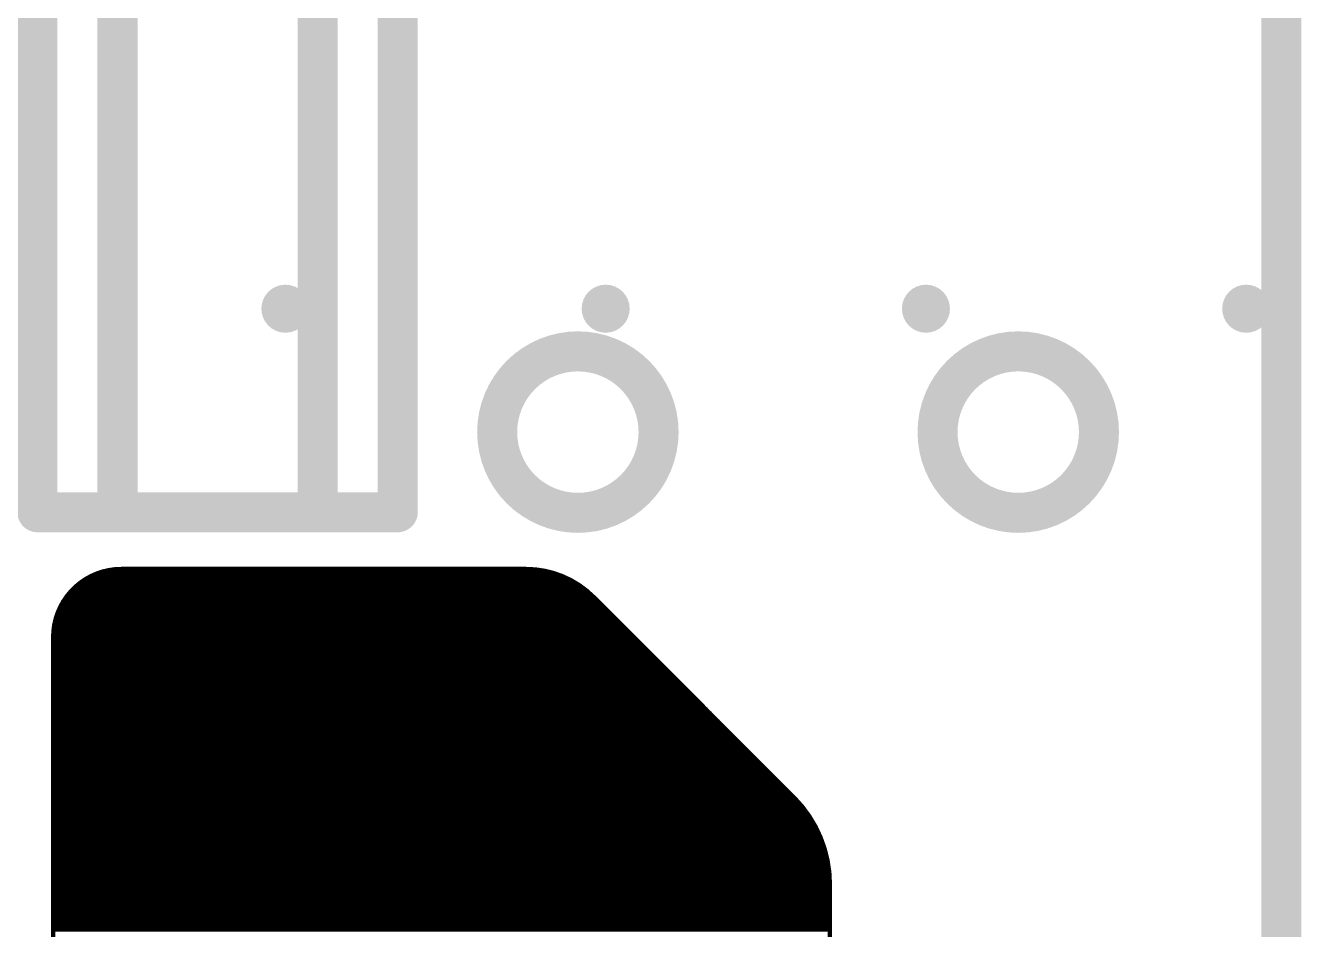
# Model space of a CAD drawing. Header units: inches. Extents: x 3.09 to 5.07, y 1.45 to 3.28.
# Drawn here: x 4.2551 to 4.5738, y 1.845 to 2.0707 of the extents above; entities that cross this region are included whole.
import ezdxf

# ---------------------------------------------------------------- set-up
doc = ezdxf.new("R2010")
doc.units = ezdxf.units.IN
doc.header["$MEASUREMENT"] = 0
for name, color, linetype in [('BottomOverlay', 54, 'Continuous'), ('TopOverlay', 2, 'Continuous'), ('ViaHoleLayer', 16, 'Continuous')]:
    doc.layers.add(name, color=color, linetype=linetype)

# ---------------------------------------------------------------- blocks, each defined once
blk = doc.blocks.new('SIM_SMD_NANO_B_23')
at = {"layer": 'BottomOverlay'}
for points in [[(-0.23788, 0.19685, 0.01, 0.01, 0), (-0.23788, -0.15665, 0.01, 0.01, 0)], [(0.07287, -0.01937, 0.01, 0.01, 0), (-0.01713, -0.01937, 0.01, 0.01, 0)], [(-0.01713, -0.01937, 0.01, 0.01, 0), (-0.01713, -0.23381, 0.01, 0.01, 0)], [(0.00287, -0.01937, 0.01, 0.01, 0), (0.00287, -0.22437, 0.01, 0.01, 0)], [(0.05287, -0.01937, 0.01, 0.01, 0), (0.05287, -0.19437, 0.01, 0.01, 0)], [(0.07287, -0.01937, 0.01, 0.01, 0), (0.07287, -0.17437, 0.01, 0.01, 0)]]:
    blk.add_lwpolyline(points, format="xyseb", dxfattribs=at)
for points in [[(-0.15197, -0.03938, 0.01, 0.01, 1), (-0.19229, -0.03938, 0.01, 0.01, 1)], [(-0.04197, -0.03938, 0.01, 0.01, 1), (-0.08229, -0.03938, 0.01, 0.01, 1)], [(-0.01963, -0.01937, 0.005, 0.005, 1), (-0.01463, -0.01937, 0.005, 0.005, 1)], [(-0.01963, -0.01937, 0.005, 0.005, 1), (-0.01463, -0.01937, 0.005, 0.005, 1)], [(0.00037, -0.01937, 0.005, 0.005, 1), (0.00537, -0.01937, 0.005, 0.005, 1)], [(0.05037, -0.01937, 0.005, 0.005, 1), (0.05537, -0.01937, 0.005, 0.005, 1)], [(0.07037, -0.01937, 0.005, 0.005, 1), (0.07537, -0.01937, 0.005, 0.005, 1)], [(0.07037, -0.01937, 0.005, 0.005, 1), (0.07537, -0.01937, 0.005, 0.005, 1)], [(-0.19479, -0.03938, 0.005, 0.005, 1), (-0.18979, -0.03938, 0.005, 0.005, 1)], [(-0.15448, -0.03938, 0.005, 0.005, 1), (-0.14947, -0.03938, 0.005, 0.005, 1)], [(-0.08479, -0.03938, 0.005, 0.005, 1), (-0.0798, -0.03938, 0.005, 0.005, 1)], [(-0.04448, -0.03938, 0.005, 0.005, 1), (-0.03948, -0.03938, 0.005, 0.005, 1)]]:
    blk.add_lwpolyline(points, format="xyseb", close=True, dxfattribs=at)

msp = doc.modelspace()

# ---------------------------------------------------------------- hatches: boundary and pattern name
at = {"layer": 'ViaHoleLayer'}
h = msp.add_hatch(color=16, dxfattribs=at)
edge = h.paths.add_edge_path()
edge.add_arc((4.32, 2), 0.006, 0, 360)
h = msp.add_hatch(color=16, dxfattribs=at)
edge = h.paths.add_edge_path()
edge.add_arc((4.4, 2), 0.006, 0, 360)
h = msp.add_hatch(color=16, dxfattribs=at)
edge = h.paths.add_edge_path()
edge.add_arc((4.48, 2), 0.006, 0, 360)
h = msp.add_hatch(color=16, dxfattribs=at)
edge = h.paths.add_edge_path()
edge.add_arc((4.56, 2), 0.006, 0, 360)

# ---------------------------------------------------------------- linework, layer by layer
at = {"layer": 'TopOverlay'}
for points in [[(4.262, 1.918, 0.0011, 0.0011, -0.414214), (4.279, 1.935, 0.0011, 0.0011, 0)], [(4.279, 1.935, 0.0011, 0.0011, 0), (4.28, 1.935, 0.0011, 0.0011, 0)], [(4.28, 1.935, 0.0011, 0.0011, 0), (4.38, 1.935, 0.0011, 0.0011, 0)], [(4.38, 1.935, 0.0011, 0.0011, 0), (4.3801, 1.935, 0.0011, 0.0011, 0)], [(4.3801, 1.935, 0.0011, 0.0011, -0.198912), (4.397, 1.928, 0.0011, 0.0011, 0)], [(4.26806, 1.931, 0.0011, 0.0011, 0), (4.39326, 1.931, 0.0011, 0.0011, 0)], [(4.26938, 1.932, 0.0011, 0.0011, 0), (4.39158, 1.932, 0.0011, 0.0011, 0)], [(4.27107, 1.933, 0.0011, 0.0011, 0), (4.38958, 1.933, 0.0011, 0.0011, 0)], [(4.27335, 1.934, 0.0011, 0.0011, 0), (4.3869, 1.934, 0.0011, 0.0011, 0)], [(4.26527, 1.928, 0.0011, 0.0011, 0), (4.397, 1.928, 0.0011, 0.0011, 0)], [(4.26607, 1.929, 0.0011, 0.0011, 0), (4.39585, 1.929, 0.0011, 0.0011, 0)], [(4.26698, 1.93, 0.0011, 0.0011, 0), (4.39465, 1.93, 0.0011, 0.0011, 0)], [(4.397, 1.928, 0.0011, 0.0011, 0), (4.447, 1.878, 0.0011, 0.0011, 0)], [(4.26353, 1.925, 0.0011, 0.0011, 0), (4.4, 1.925, 0.0011, 0.0011, 0)], [(4.26402, 1.926, 0.0011, 0.0011, 0), (4.399, 1.926, 0.0011, 0.0011, 0)], [(4.26462, 1.927, 0.0011, 0.0011, 0), (4.398, 1.927, 0.0011, 0.0011, 0)], [(4.2625, 1.922, 0.0011, 0.0011, 0), (4.403, 1.922, 0.0011, 0.0011, 0)], [(4.26277, 1.923, 0.0011, 0.0011, 0), (4.402, 1.923, 0.0011, 0.0011, 0)], [(4.2631, 1.924, 0.0011, 0.0011, 0), (4.401, 1.924, 0.0011, 0.0011, 0)], [(4.26212, 1.919, 0.0011, 0.0011, 0), (4.406, 1.919, 0.0011, 0.0011, 0)], [(4.26235, 1.921, 0.0011, 0.0011, 0), (4.404, 1.921, 0.0011, 0.0011, 0)], [(4.26241, 1.92, 0.0011, 0.0011, 0), (4.405, 1.92, 0.0011, 0.0011, 0)], [(4.262, 1.70204, 0.0011, 0.0011, 0), (4.262, 1.918, 0.0011, 0.0011, 0)], [(4.262, 1.918, 0.0011, 0.0011, 0), (4.407, 1.918, 0.0011, 0.0011, 0)], [(4.262, 1.917, 0.0011, 0.0011, 0), (4.408, 1.917, 0.0011, 0.0011, 0)], [(4.262, 1.916, 0.0011, 0.0011, 0), (4.409, 1.916, 0.0011, 0.0011, 0)], [(4.262, 1.915, 0.0011, 0.0011, 0), (4.41, 1.915, 0.0011, 0.0011, 0)], [(4.262, 1.914, 0.0011, 0.0011, 0), (4.411, 1.914, 0.0011, 0.0011, 0)], [(4.262, 1.913, 0.0011, 0.0011, 0), (4.412, 1.913, 0.0011, 0.0011, 0)], [(4.262, 1.912, 0.0011, 0.0011, 0), (4.413, 1.912, 0.0011, 0.0011, 0)], [(4.262, 1.911, 0.0011, 0.0011, 0), (4.414, 1.911, 0.0011, 0.0011, 0)], [(4.262, 1.91, 0.0011, 0.0011, 0), (4.415, 1.91, 0.0011, 0.0011, 0)], [(4.262, 1.909, 0.0011, 0.0011, 0), (4.416, 1.909, 0.0011, 0.0011, 0)], [(4.262, 1.908, 0.0011, 0.0011, 0), (4.417, 1.908, 0.0011, 0.0011, 0)], [(4.262, 1.907, 0.0011, 0.0011, 0), (4.418, 1.907, 0.0011, 0.0011, 0)], [(4.262, 1.906, 0.0011, 0.0011, 0), (4.419, 1.906, 0.0011, 0.0011, 0)], [(4.262, 1.905, 0.0011, 0.0011, 0), (4.42, 1.905, 0.0011, 0.0011, 0)], [(4.262, 1.904, 0.0011, 0.0011, 0), (4.421, 1.904, 0.0011, 0.0011, 0)], [(4.262, 1.903, 0.0011, 0.0011, 0), (4.422, 1.903, 0.0011, 0.0011, 0)], [(4.262, 1.902, 0.0011, 0.0011, 0), (4.423, 1.902, 0.0011, 0.0011, 0)], [(4.262, 1.901, 0.0011, 0.0011, 0), (4.424, 1.901, 0.0011, 0.0011, 0)], [(4.262, 1.9, 0.0011, 0.0011, 0), (4.425, 1.9, 0.0011, 0.0011, 0)], [(4.262, 1.899, 0.0011, 0.0011, 0), (4.426, 1.899, 0.0011, 0.0011, 0)], [(4.262, 1.898, 0.0011, 0.0011, 0), (4.427, 1.898, 0.0011, 0.0011, 0)], [(4.262, 1.897, 0.0011, 0.0011, 0), (4.428, 1.897, 0.0011, 0.0011, 0)], [(4.262, 1.896, 0.0011, 0.0011, 0), (4.429, 1.896, 0.0011, 0.0011, 0)], [(4.262, 1.895, 0.0011, 0.0011, 0), (4.43, 1.895, 0.0011, 0.0011, 0)], [(4.262, 1.894, 0.0011, 0.0011, 0), (4.431, 1.894, 0.0011, 0.0011, 0)], [(4.262, 1.893, 0.0011, 0.0011, 0), (4.432, 1.893, 0.0011, 0.0011, 0)], [(4.262, 1.892, 0.0011, 0.0011, 0), (4.433, 1.892, 0.0011, 0.0011, 0)], [(4.262, 1.891, 0.0011, 0.0011, 0), (4.434, 1.891, 0.0011, 0.0011, 0)], [(4.262, 1.89, 0.0011, 0.0011, 0), (4.435, 1.89, 0.0011, 0.0011, 0)], [(4.262, 1.889, 0.0011, 0.0011, 0), (4.436, 1.889, 0.0011, 0.0011, 0)], [(4.262, 1.888, 0.0011, 0.0011, 0), (4.437, 1.888, 0.0011, 0.0011, 0)], [(4.262, 1.887, 0.0011, 0.0011, 0), (4.438, 1.887, 0.0011, 0.0011, 0)], [(4.262, 1.886, 0.0011, 0.0011, 0), (4.439, 1.886, 0.0011, 0.0011, 0)], [(4.262, 1.885, 0.0011, 0.0011, 0), (4.44, 1.885, 0.0011, 0.0011, 0)], [(4.262, 1.884, 0.0011, 0.0011, 0), (4.441, 1.884, 0.0011, 0.0011, 0)], [(4.262, 1.883, 0.0011, 0.0011, 0), (4.442, 1.883, 0.0011, 0.0011, 0)], [(4.262, 1.882, 0.0011, 0.0011, 0), (4.443, 1.882, 0.0011, 0.0011, 0)], [(4.262, 1.881, 0.0011, 0.0011, 0), (4.444, 1.881, 0.0011, 0.0011, 0)], [(4.262, 1.88, 0.0011, 0.0011, 0), (4.445, 1.88, 0.0011, 0.0011, 0)], [(4.262, 1.879, 0.0011, 0.0011, 0), (4.446, 1.879, 0.0011, 0.0011, 0)], [(4.262, 1.878, 0.0011, 0.0011, 0), (4.447, 1.878, 0.0011, 0.0011, 0)], [(4.262, 1.877, 0.0011, 0.0011, 0), (4.44792, 1.877, 0.0011, 0.0011, 0)], [(4.447, 1.878, 0.0011, 0.0011, -0.198912), (4.456, 1.85627, 0.0011, 0.0011, 0)], [(4.262, 1.876, 0.0011, 0.0011, 0), (4.4488, 1.876, 0.0011, 0.0011, 0)], [(4.262, 1.875, 0.0011, 0.0011, 0), (4.4496, 1.875, 0.0011, 0.0011, 0)], [(4.262, 1.874, 0.0011, 0.0011, 0), (4.45033, 1.874, 0.0011, 0.0011, 0)], [(4.262, 1.873, 0.0011, 0.0011, 0), (4.45099, 1.873, 0.0011, 0.0011, 0)], [(4.262, 1.872, 0.0011, 0.0011, 0), (4.45164, 1.872, 0.0011, 0.0011, 0)], [(4.262, 1.871, 0.0011, 0.0011, 0), (4.45218, 1.871, 0.0011, 0.0011, 0)], [(4.262, 1.87, 0.0011, 0.0011, 0), (4.45274, 1.87, 0.0011, 0.0011, 0)], [(4.262, 1.869, 0.0011, 0.0011, 0), (4.45322, 1.869, 0.0011, 0.0011, 0)], [(4.262, 1.868, 0.0011, 0.0011, 0), (4.45363, 1.868, 0.0011, 0.0011, 0)], [(4.262, 1.867, 0.0011, 0.0011, 0), (4.45398, 1.867, 0.0011, 0.0011, 0)], [(4.262, 1.866, 0.0011, 0.0011, 0), (4.45439, 1.866, 0.0011, 0.0011, 0)], [(4.262, 1.865, 0.0011, 0.0011, 0), (4.45469, 1.865, 0.0011, 0.0011, 0)], [(4.262, 1.864, 0.0011, 0.0011, 0), (4.455, 1.864, 0.0011, 0.0011, 0)], [(4.262, 1.863, 0.0011, 0.0011, 0), (4.45523, 1.863, 0.0011, 0.0011, 0)], [(4.262, 1.862, 0.0011, 0.0011, 0), (4.455, 1.862, 0.0011, 0.0011, 0)], [(4.262, 1.861, 0.0011, 0.0011, 0), (4.45544, 1.861, 0.0011, 0.0011, 0)], [(4.262, 1.86, 0.0011, 0.0011, 0), (4.45569, 1.86, 0.0011, 0.0011, 0)], [(4.262, 1.859, 0.0011, 0.0011, 0), (4.45583, 1.859, 0.0011, 0.0011, 0)], [(4.262, 1.858, 0.0011, 0.0011, 0), (4.45586, 1.858, 0.0011, 0.0011, 0)], [(4.262, 1.857, 0.0011, 0.0011, 0), (4.45592, 1.857, 0.0011, 0.0011, 0)], [(4.262, 1.856, 0.0011, 0.0011, 0), (4.4559, 1.856, 0.0011, 0.0011, 0)], [(4.262, 1.855, 0.0011, 0.0011, 0), (4.456, 1.855, 0.0011, 0.0011, 0)], [(4.456, 1.855, 0.0011, 0.0011, 0), (4.456, 1.85627, 0.0011, 0.0011, 0)], [(4.456, 1.702, 0.0011, 0.0011, 0), (4.456, 1.855, 0.0011, 0.0011, 0)], [(4.262, 1.854, 0.0011, 0.0011, 0), (4.456, 1.854, 0.0011, 0.0011, 0)], [(4.262, 1.853, 0.0011, 0.0011, 0), (4.456, 1.853, 0.0011, 0.0011, 0)], [(4.262, 1.852, 0.0011, 0.0011, 0), (4.456, 1.852, 0.0011, 0.0011, 0)], [(4.262, 1.851, 0.0011, 0.0011, 0), (4.456, 1.851, 0.0011, 0.0011, 0)], [(4.262, 1.85, 0.0011, 0.0011, 0), (4.456, 1.85, 0.0011, 0.0011, 0)], [(4.262, 1.849, 0.0011, 0.0011, 0), (4.456, 1.849, 0.0011, 0.0011, 0)], [(4.262, 1.848, 0.0011, 0.0011, 0), (4.456, 1.848, 0.0011, 0.0011, 0)], [(4.262, 1.847, 0.0011, 0.0011, 0), (4.456, 1.847, 0.0011, 0.0011, 0)], [(4.262, 1.846, 0.0011, 0.0011, 0), (4.456, 1.846, 0.0011, 0.0011, 0)], [(4.262, 1.845, 0.0011, 0.0011, 0), (4.456, 1.845, 0.0011, 0.0011, 0)]]:
    msp.add_lwpolyline(points, format="xyseb", dxfattribs=at)
for points in [[(4.27872, 1.935, 0.00055, 0.00055, 1), (4.27928, 1.935, 0.00055, 0.00055, 1)], [(4.27872, 1.935, 0.00055, 0.00055, 1), (4.27928, 1.935, 0.00055, 0.00055, 1)], [(4.27973, 1.935, 0.00055, 0.00055, 1), (4.28027, 1.935, 0.00055, 0.00055, 1)], [(4.27973, 1.935, 0.00055, 0.00055, 1), (4.28027, 1.935, 0.00055, 0.00055, 1)], [(4.37972, 1.935, 0.00055, 0.00055, 1), (4.38028, 1.935, 0.00055, 0.00055, 1)], [(4.37972, 1.935, 0.00055, 0.00055, 1), (4.38028, 1.935, 0.00055, 0.00055, 1)], [(4.37983, 1.935, 0.00055, 0.00055, 1), (4.38038, 1.935, 0.00055, 0.00055, 1)], [(4.37983, 1.935, 0.00055, 0.00055, 1), (4.38038, 1.935, 0.00055, 0.00055, 1)], [(4.26779, 1.931, 0.00055, 0.00055, 1), (4.26834, 1.931, 0.00055, 0.00055, 1)], [(4.26911, 1.932, 0.00055, 0.00055, 1), (4.26966, 1.932, 0.00055, 0.00055, 1)], [(4.2708, 1.933, 0.00055, 0.00055, 1), (4.27135, 1.933, 0.00055, 0.00055, 1)], [(4.27308, 1.934, 0.00055, 0.00055, 1), (4.27363, 1.934, 0.00055, 0.00055, 1)], [(4.38663, 1.934, 0.00055, 0.00055, 1), (4.38718, 1.934, 0.00055, 0.00055, 1)], [(4.3893, 1.933, 0.00055, 0.00055, 1), (4.38985, 1.933, 0.00055, 0.00055, 1)], [(4.39131, 1.932, 0.00055, 0.00055, 1), (4.39185, 1.932, 0.00055, 0.00055, 1)], [(4.39299, 1.931, 0.00055, 0.00055, 1), (4.39354, 1.931, 0.00055, 0.00055, 1)], [(4.265, 1.928, 0.00055, 0.00055, 1), (4.26555, 1.928, 0.00055, 0.00055, 1)], [(4.26579, 1.929, 0.00055, 0.00055, 1), (4.26634, 1.929, 0.00055, 0.00055, 1)], [(4.2667, 1.93, 0.00055, 0.00055, 1), (4.26725, 1.93, 0.00055, 0.00055, 1)], [(4.39438, 1.93, 0.00055, 0.00055, 1), (4.39493, 1.93, 0.00055, 0.00055, 1)], [(4.39558, 1.929, 0.00055, 0.00055, 1), (4.39613, 1.929, 0.00055, 0.00055, 1)], [(4.39672, 1.928, 0.00055, 0.00055, 1), (4.39727, 1.928, 0.00055, 0.00055, 1)], [(4.39672, 1.928, 0.00055, 0.00055, 1), (4.39727, 1.928, 0.00055, 0.00055, 1)], [(4.39672, 1.928, 0.00055, 0.00055, 1), (4.39727, 1.928, 0.00055, 0.00055, 1)], [(4.26326, 1.925, 0.00055, 0.00055, 1), (4.26381, 1.925, 0.00055, 0.00055, 1)], [(4.26374, 1.926, 0.00055, 0.00055, 1), (4.26429, 1.926, 0.00055, 0.00055, 1)], [(4.26434, 1.927, 0.00055, 0.00055, 1), (4.26489, 1.927, 0.00055, 0.00055, 1)], [(4.39773, 1.927, 0.00055, 0.00055, 1), (4.39827, 1.927, 0.00055, 0.00055, 1)], [(4.39872, 1.926, 0.00055, 0.00055, 1), (4.39928, 1.926, 0.00055, 0.00055, 1)], [(4.39973, 1.925, 0.00055, 0.00055, 1), (4.40027, 1.925, 0.00055, 0.00055, 1)], [(4.26222, 1.922, 0.00055, 0.00055, 1), (4.26277, 1.922, 0.00055, 0.00055, 1)], [(4.2625, 1.923, 0.00055, 0.00055, 1), (4.26305, 1.923, 0.00055, 0.00055, 1)], [(4.26283, 1.924, 0.00055, 0.00055, 1), (4.26338, 1.924, 0.00055, 0.00055, 1)], [(4.40073, 1.924, 0.00055, 0.00055, 1), (4.40128, 1.924, 0.00055, 0.00055, 1)], [(4.40172, 1.923, 0.00055, 0.00055, 1), (4.40228, 1.923, 0.00055, 0.00055, 1)], [(4.40273, 1.922, 0.00055, 0.00055, 1), (4.40327, 1.922, 0.00055, 0.00055, 1)], [(4.26185, 1.919, 0.00055, 0.00055, 1), (4.2624, 1.919, 0.00055, 0.00055, 1)], [(4.26208, 1.921, 0.00055, 0.00055, 1), (4.26263, 1.921, 0.00055, 0.00055, 1)], [(4.26214, 1.92, 0.00055, 0.00055, 1), (4.26269, 1.92, 0.00055, 0.00055, 1)], [(4.40372, 1.921, 0.00055, 0.00055, 1), (4.40428, 1.921, 0.00055, 0.00055, 1)], [(4.40473, 1.92, 0.00055, 0.00055, 1), (4.40527, 1.92, 0.00055, 0.00055, 1)], [(4.40573, 1.919, 0.00055, 0.00055, 1), (4.40627, 1.919, 0.00055, 0.00055, 1)], [(4.26173, 1.918, 0.00055, 0.00055, 1), (4.26227, 1.918, 0.00055, 0.00055, 1)], [(4.26173, 1.918, 0.00055, 0.00055, 1), (4.26227, 1.918, 0.00055, 0.00055, 1)], [(4.26173, 1.918, 0.00055, 0.00055, 1), (4.26227, 1.918, 0.00055, 0.00055, 1)], [(4.26173, 1.917, 0.00055, 0.00055, 1), (4.26227, 1.917, 0.00055, 0.00055, 1)], [(4.26173, 1.916, 0.00055, 0.00055, 1), (4.26227, 1.916, 0.00055, 0.00055, 1)], [(4.26173, 1.915, 0.00055, 0.00055, 1), (4.26227, 1.915, 0.00055, 0.00055, 1)], [(4.40672, 1.918, 0.00055, 0.00055, 1), (4.40728, 1.918, 0.00055, 0.00055, 1)], [(4.40773, 1.917, 0.00055, 0.00055, 1), (4.40827, 1.917, 0.00055, 0.00055, 1)], [(4.40872, 1.916, 0.00055, 0.00055, 1), (4.40928, 1.916, 0.00055, 0.00055, 1)], [(4.40972, 1.915, 0.00055, 0.00055, 1), (4.41028, 1.915, 0.00055, 0.00055, 1)], [(4.26173, 1.914, 0.00055, 0.00055, 1), (4.26227, 1.914, 0.00055, 0.00055, 1)], [(4.26173, 1.913, 0.00055, 0.00055, 1), (4.26227, 1.913, 0.00055, 0.00055, 1)], [(4.26173, 1.912, 0.00055, 0.00055, 1), (4.26227, 1.912, 0.00055, 0.00055, 1)], [(4.41073, 1.914, 0.00055, 0.00055, 1), (4.41127, 1.914, 0.00055, 0.00055, 1)], [(4.41172, 1.913, 0.00055, 0.00055, 1), (4.41228, 1.913, 0.00055, 0.00055, 1)], [(4.41273, 1.912, 0.00055, 0.00055, 1), (4.41327, 1.912, 0.00055, 0.00055, 1)], [(4.26173, 1.911, 0.00055, 0.00055, 1), (4.26227, 1.911, 0.00055, 0.00055, 1)], [(4.26173, 1.91, 0.00055, 0.00055, 1), (4.26227, 1.91, 0.00055, 0.00055, 1)], [(4.26173, 1.909, 0.00055, 0.00055, 1), (4.26227, 1.909, 0.00055, 0.00055, 1)], [(4.41373, 1.911, 0.00055, 0.00055, 1), (4.41427, 1.911, 0.00055, 0.00055, 1)], [(4.41472, 1.91, 0.00055, 0.00055, 1), (4.41528, 1.91, 0.00055, 0.00055, 1)], [(4.41573, 1.909, 0.00055, 0.00055, 1), (4.41627, 1.909, 0.00055, 0.00055, 1)], [(4.26173, 1.908, 0.00055, 0.00055, 1), (4.26227, 1.908, 0.00055, 0.00055, 1)], [(4.26173, 1.907, 0.00055, 0.00055, 1), (4.26227, 1.907, 0.00055, 0.00055, 1)], [(4.26173, 1.906, 0.00055, 0.00055, 1), (4.26227, 1.906, 0.00055, 0.00055, 1)], [(4.41672, 1.908, 0.00055, 0.00055, 1), (4.41728, 1.908, 0.00055, 0.00055, 1)], [(4.41772, 1.907, 0.00055, 0.00055, 1), (4.41828, 1.907, 0.00055, 0.00055, 1)], [(4.41873, 1.906, 0.00055, 0.00055, 1), (4.41927, 1.906, 0.00055, 0.00055, 1)], [(4.26173, 1.905, 0.00055, 0.00055, 1), (4.26227, 1.905, 0.00055, 0.00055, 1)], [(4.26173, 1.904, 0.00055, 0.00055, 1), (4.26227, 1.904, 0.00055, 0.00055, 1)], [(4.26173, 1.903, 0.00055, 0.00055, 1), (4.26227, 1.903, 0.00055, 0.00055, 1)], [(4.41972, 1.905, 0.00055, 0.00055, 1), (4.42028, 1.905, 0.00055, 0.00055, 1)], [(4.42073, 1.904, 0.00055, 0.00055, 1), (4.42127, 1.904, 0.00055, 0.00055, 1)], [(4.42173, 1.903, 0.00055, 0.00055, 1), (4.42227, 1.903, 0.00055, 0.00055, 1)], [(4.26173, 1.902, 0.00055, 0.00055, 1), (4.26227, 1.902, 0.00055, 0.00055, 1)], [(4.26173, 1.901, 0.00055, 0.00055, 1), (4.26227, 1.901, 0.00055, 0.00055, 1)], [(4.26173, 1.9, 0.00055, 0.00055, 1), (4.26227, 1.9, 0.00055, 0.00055, 1)], [(4.42272, 1.902, 0.00055, 0.00055, 1), (4.42328, 1.902, 0.00055, 0.00055, 1)], [(4.42373, 1.901, 0.00055, 0.00055, 1), (4.42427, 1.901, 0.00055, 0.00055, 1)], [(4.42472, 1.9, 0.00055, 0.00055, 1), (4.42528, 1.9, 0.00055, 0.00055, 1)], [(4.26173, 1.899, 0.00055, 0.00055, 1), (4.26227, 1.899, 0.00055, 0.00055, 1)], [(4.26173, 1.898, 0.00055, 0.00055, 1), (4.26227, 1.898, 0.00055, 0.00055, 1)], [(4.26173, 1.897, 0.00055, 0.00055, 1), (4.26227, 1.897, 0.00055, 0.00055, 1)], [(4.26173, 1.896, 0.00055, 0.00055, 1), (4.26227, 1.896, 0.00055, 0.00055, 1)], [(4.42572, 1.899, 0.00055, 0.00055, 1), (4.42628, 1.899, 0.00055, 0.00055, 1)], [(4.42673, 1.898, 0.00055, 0.00055, 1), (4.42727, 1.898, 0.00055, 0.00055, 1)], [(4.42772, 1.897, 0.00055, 0.00055, 1), (4.42828, 1.897, 0.00055, 0.00055, 1)], [(4.42873, 1.896, 0.00055, 0.00055, 1), (4.42927, 1.896, 0.00055, 0.00055, 1)], [(4.26173, 1.895, 0.00055, 0.00055, 1), (4.26227, 1.895, 0.00055, 0.00055, 1)], [(4.26173, 1.894, 0.00055, 0.00055, 1), (4.26227, 1.894, 0.00055, 0.00055, 1)], [(4.26173, 1.893, 0.00055, 0.00055, 1), (4.26227, 1.893, 0.00055, 0.00055, 1)], [(4.42973, 1.895, 0.00055, 0.00055, 1), (4.43027, 1.895, 0.00055, 0.00055, 1)], [(4.43072, 1.894, 0.00055, 0.00055, 1), (4.43128, 1.894, 0.00055, 0.00055, 1)], [(4.43173, 1.893, 0.00055, 0.00055, 1), (4.43227, 1.893, 0.00055, 0.00055, 1)], [(4.26173, 1.892, 0.00055, 0.00055, 1), (4.26227, 1.892, 0.00055, 0.00055, 1)], [(4.26173, 1.891, 0.00055, 0.00055, 1), (4.26227, 1.891, 0.00055, 0.00055, 1)], [(4.26173, 1.89, 0.00055, 0.00055, 1), (4.26227, 1.89, 0.00055, 0.00055, 1)], [(4.43272, 1.892, 0.00055, 0.00055, 1), (4.43328, 1.892, 0.00055, 0.00055, 1)], [(4.43372, 1.891, 0.00055, 0.00055, 1), (4.43428, 1.891, 0.00055, 0.00055, 1)], [(4.43473, 1.89, 0.00055, 0.00055, 1), (4.43527, 1.89, 0.00055, 0.00055, 1)], [(4.26173, 1.889, 0.00055, 0.00055, 1), (4.26227, 1.889, 0.00055, 0.00055, 1)], [(4.26173, 1.888, 0.00055, 0.00055, 1), (4.26227, 1.888, 0.00055, 0.00055, 1)], [(4.26173, 1.887, 0.00055, 0.00055, 1), (4.26227, 1.887, 0.00055, 0.00055, 1)], [(4.43572, 1.889, 0.00055, 0.00055, 1), (4.43628, 1.889, 0.00055, 0.00055, 1)], [(4.43673, 1.888, 0.00055, 0.00055, 1), (4.43727, 1.888, 0.00055, 0.00055, 1)], [(4.43773, 1.887, 0.00055, 0.00055, 1), (4.43827, 1.887, 0.00055, 0.00055, 1)], [(4.26173, 1.886, 0.00055, 0.00055, 1), (4.26227, 1.886, 0.00055, 0.00055, 1)], [(4.26173, 1.885, 0.00055, 0.00055, 1), (4.26227, 1.885, 0.00055, 0.00055, 1)], [(4.26173, 1.884, 0.00055, 0.00055, 1), (4.26227, 1.884, 0.00055, 0.00055, 1)], [(4.43872, 1.886, 0.00055, 0.00055, 1), (4.43928, 1.886, 0.00055, 0.00055, 1)], [(4.43973, 1.885, 0.00055, 0.00055, 1), (4.44027, 1.885, 0.00055, 0.00055, 1)], [(4.44072, 1.884, 0.00055, 0.00055, 1), (4.44128, 1.884, 0.00055, 0.00055, 1)], [(4.26173, 1.883, 0.00055, 0.00055, 1), (4.26227, 1.883, 0.00055, 0.00055, 1)], [(4.26173, 1.882, 0.00055, 0.00055, 1), (4.26227, 1.882, 0.00055, 0.00055, 1)], [(4.26173, 1.881, 0.00055, 0.00055, 1), (4.26227, 1.881, 0.00055, 0.00055, 1)], [(4.26173, 1.88, 0.00055, 0.00055, 1), (4.26227, 1.88, 0.00055, 0.00055, 1)], [(4.44172, 1.883, 0.00055, 0.00055, 1), (4.44228, 1.883, 0.00055, 0.00055, 1)], [(4.44273, 1.882, 0.00055, 0.00055, 1), (4.44327, 1.882, 0.00055, 0.00055, 1)], [(4.44372, 1.881, 0.00055, 0.00055, 1), (4.44428, 1.881, 0.00055, 0.00055, 1)], [(4.44473, 1.88, 0.00055, 0.00055, 1), (4.44527, 1.88, 0.00055, 0.00055, 1)], [(4.26173, 1.879, 0.00055, 0.00055, 1), (4.26227, 1.879, 0.00055, 0.00055, 1)], [(4.26173, 1.878, 0.00055, 0.00055, 1), (4.26227, 1.878, 0.00055, 0.00055, 1)], [(4.26173, 1.877, 0.00055, 0.00055, 1), (4.26227, 1.877, 0.00055, 0.00055, 1)], [(4.44573, 1.879, 0.00055, 0.00055, 1), (4.44627, 1.879, 0.00055, 0.00055, 1)], [(4.44672, 1.878, 0.00055, 0.00055, 1), (4.44728, 1.878, 0.00055, 0.00055, 1)], [(4.44672, 1.878, 0.00055, 0.00055, 1), (4.44728, 1.878, 0.00055, 0.00055, 1)], [(4.44672, 1.878, 0.00055, 0.00055, 1), (4.44728, 1.878, 0.00055, 0.00055, 1)], [(4.44765, 1.877, 0.00055, 0.00055, 1), (4.4482, 1.877, 0.00055, 0.00055, 1)], [(4.26173, 1.876, 0.00055, 0.00055, 1), (4.26227, 1.876, 0.00055, 0.00055, 1)], [(4.26173, 1.875, 0.00055, 0.00055, 1), (4.26227, 1.875, 0.00055, 0.00055, 1)], [(4.26173, 1.874, 0.00055, 0.00055, 1), (4.26227, 1.874, 0.00055, 0.00055, 1)], [(4.44853, 1.876, 0.00055, 0.00055, 1), (4.44908, 1.876, 0.00055, 0.00055, 1)], [(4.44932, 1.875, 0.00055, 0.00055, 1), (4.44987, 1.875, 0.00055, 0.00055, 1)], [(4.45005, 1.874, 0.00055, 0.00055, 1), (4.4506, 1.874, 0.00055, 0.00055, 1)], [(4.26173, 1.873, 0.00055, 0.00055, 1), (4.26227, 1.873, 0.00055, 0.00055, 1)], [(4.26173, 1.872, 0.00055, 0.00055, 1), (4.26227, 1.872, 0.00055, 0.00055, 1)], [(4.26173, 1.871, 0.00055, 0.00055, 1), (4.26227, 1.871, 0.00055, 0.00055, 1)], [(4.45071, 1.873, 0.00055, 0.00055, 1), (4.45126, 1.873, 0.00055, 0.00055, 1)], [(4.45136, 1.872, 0.00055, 0.00055, 1), (4.45191, 1.872, 0.00055, 0.00055, 1)], [(4.45191, 1.871, 0.00055, 0.00055, 1), (4.45246, 1.871, 0.00055, 0.00055, 1)], [(4.26173, 1.87, 0.00055, 0.00055, 1), (4.26227, 1.87, 0.00055, 0.00055, 1)], [(4.26173, 1.869, 0.00055, 0.00055, 1), (4.26227, 1.869, 0.00055, 0.00055, 1)], [(4.26173, 1.868, 0.00055, 0.00055, 1), (4.26227, 1.868, 0.00055, 0.00055, 1)], [(4.45247, 1.87, 0.00055, 0.00055, 1), (4.45302, 1.87, 0.00055, 0.00055, 1)], [(4.45294, 1.869, 0.00055, 0.00055, 1), (4.45349, 1.869, 0.00055, 0.00055, 1)], [(4.45335, 1.868, 0.00055, 0.00055, 1), (4.4539, 1.868, 0.00055, 0.00055, 1)], [(4.26173, 1.867, 0.00055, 0.00055, 1), (4.26227, 1.867, 0.00055, 0.00055, 1)], [(4.26173, 1.866, 0.00055, 0.00055, 1), (4.26227, 1.866, 0.00055, 0.00055, 1)], [(4.26173, 1.865, 0.00055, 0.00055, 1), (4.26227, 1.865, 0.00055, 0.00055, 1)], [(4.26173, 1.864, 0.00055, 0.00055, 1), (4.26227, 1.864, 0.00055, 0.00055, 1)], [(4.45371, 1.867, 0.00055, 0.00055, 1), (4.45426, 1.867, 0.00055, 0.00055, 1)], [(4.45412, 1.866, 0.00055, 0.00055, 1), (4.45467, 1.866, 0.00055, 0.00055, 1)], [(4.45442, 1.865, 0.00055, 0.00055, 1), (4.45497, 1.865, 0.00055, 0.00055, 1)], [(4.45472, 1.864, 0.00055, 0.00055, 1), (4.45527, 1.864, 0.00055, 0.00055, 1)], [(4.26173, 1.863, 0.00055, 0.00055, 1), (4.26227, 1.863, 0.00055, 0.00055, 1)], [(4.26173, 1.862, 0.00055, 0.00055, 1), (4.26227, 1.862, 0.00055, 0.00055, 1)], [(4.26173, 1.861, 0.00055, 0.00055, 1), (4.26227, 1.861, 0.00055, 0.00055, 1)], [(4.45472, 1.862, 0.00055, 0.00055, 1), (4.45528, 1.862, 0.00055, 0.00055, 1)], [(4.45496, 1.863, 0.00055, 0.00055, 1), (4.45551, 1.863, 0.00055, 0.00055, 1)], [(4.45517, 1.861, 0.00055, 0.00055, 1), (4.45572, 1.861, 0.00055, 0.00055, 1)], [(4.26173, 1.86, 0.00055, 0.00055, 1), (4.26227, 1.86, 0.00055, 0.00055, 1)], [(4.26173, 1.859, 0.00055, 0.00055, 1), (4.26227, 1.859, 0.00055, 0.00055, 1)], [(4.26173, 1.858, 0.00055, 0.00055, 1), (4.26227, 1.858, 0.00055, 0.00055, 1)], [(4.45541, 1.86, 0.00055, 0.00055, 1), (4.45596, 1.86, 0.00055, 0.00055, 1)], [(4.45555, 1.859, 0.00055, 0.00055, 1), (4.4561, 1.859, 0.00055, 0.00055, 1)], [(4.45558, 1.858, 0.00055, 0.00055, 1), (4.45613, 1.858, 0.00055, 0.00055, 1)], [(4.26173, 1.857, 0.00055, 0.00055, 1), (4.26227, 1.857, 0.00055, 0.00055, 1)], [(4.26173, 1.856, 0.00055, 0.00055, 1), (4.26227, 1.856, 0.00055, 0.00055, 1)], [(4.26173, 1.855, 0.00055, 0.00055, 1), (4.26227, 1.855, 0.00055, 0.00055, 1)], [(4.45563, 1.856, 0.00055, 0.00055, 1), (4.45618, 1.856, 0.00055, 0.00055, 1)], [(4.45565, 1.857, 0.00055, 0.00055, 1), (4.4562, 1.857, 0.00055, 0.00055, 1)], [(4.45573, 1.85627, 0.00055, 0.00055, 1), (4.45627, 1.85627, 0.00055, 0.00055, 1)], [(4.45573, 1.85627, 0.00055, 0.00055, 1), (4.45627, 1.85627, 0.00055, 0.00055, 1)], [(4.45573, 1.855, 0.00055, 0.00055, 1), (4.45627, 1.855, 0.00055, 0.00055, 1)], [(4.45573, 1.855, 0.00055, 0.00055, 1), (4.45627, 1.855, 0.00055, 0.00055, 1)], [(4.45573, 1.855, 0.00055, 0.00055, 1), (4.45627, 1.855, 0.00055, 0.00055, 1)], [(4.26173, 1.854, 0.00055, 0.00055, 1), (4.26227, 1.854, 0.00055, 0.00055, 1)], [(4.26173, 1.853, 0.00055, 0.00055, 1), (4.26227, 1.853, 0.00055, 0.00055, 1)], [(4.26173, 1.852, 0.00055, 0.00055, 1), (4.26227, 1.852, 0.00055, 0.00055, 1)], [(4.45573, 1.854, 0.00055, 0.00055, 1), (4.45627, 1.854, 0.00055, 0.00055, 1)], [(4.45573, 1.853, 0.00055, 0.00055, 1), (4.45627, 1.853, 0.00055, 0.00055, 1)], [(4.45573, 1.852, 0.00055, 0.00055, 1), (4.45627, 1.852, 0.00055, 0.00055, 1)], [(4.26173, 1.851, 0.00055, 0.00055, 1), (4.26227, 1.851, 0.00055, 0.00055, 1)], [(4.26173, 1.85, 0.00055, 0.00055, 1), (4.26227, 1.85, 0.00055, 0.00055, 1)], [(4.26173, 1.849, 0.00055, 0.00055, 1), (4.26227, 1.849, 0.00055, 0.00055, 1)], [(4.45573, 1.851, 0.00055, 0.00055, 1), (4.45627, 1.851, 0.00055, 0.00055, 1)], [(4.45573, 1.85, 0.00055, 0.00055, 1), (4.45627, 1.85, 0.00055, 0.00055, 1)], [(4.45573, 1.849, 0.00055, 0.00055, 1), (4.45627, 1.849, 0.00055, 0.00055, 1)], [(4.26173, 1.848, 0.00055, 0.00055, 1), (4.26227, 1.848, 0.00055, 0.00055, 1)], [(4.26173, 1.847, 0.00055, 0.00055, 1), (4.26227, 1.847, 0.00055, 0.00055, 1)], [(4.26173, 1.846, 0.00055, 0.00055, 1), (4.26227, 1.846, 0.00055, 0.00055, 1)], [(4.26173, 1.845, 0.00055, 0.00055, 1), (4.26227, 1.845, 0.00055, 0.00055, 1)], [(4.45573, 1.848, 0.00055, 0.00055, 1), (4.45627, 1.848, 0.00055, 0.00055, 1)], [(4.45573, 1.847, 0.00055, 0.00055, 1), (4.45627, 1.847, 0.00055, 0.00055, 1)], [(4.45573, 1.846, 0.00055, 0.00055, 1), (4.45627, 1.846, 0.00055, 0.00055, 1)], [(4.45573, 1.845, 0.00055, 0.00055, 1), (4.45627, 1.845, 0.00055, 0.00055, 1)]]:
    msp.add_lwpolyline(points, format="xyseb", close=True, dxfattribs=at)

# ---------------------------------------------------------------- block references
at = {"rotation": 180}
msp.add_blockref('SIM_SMD_NANO_B_23', (4.33093, 1.92981), dxfattribs=at)

doc.saveas('drawing.dxf')
